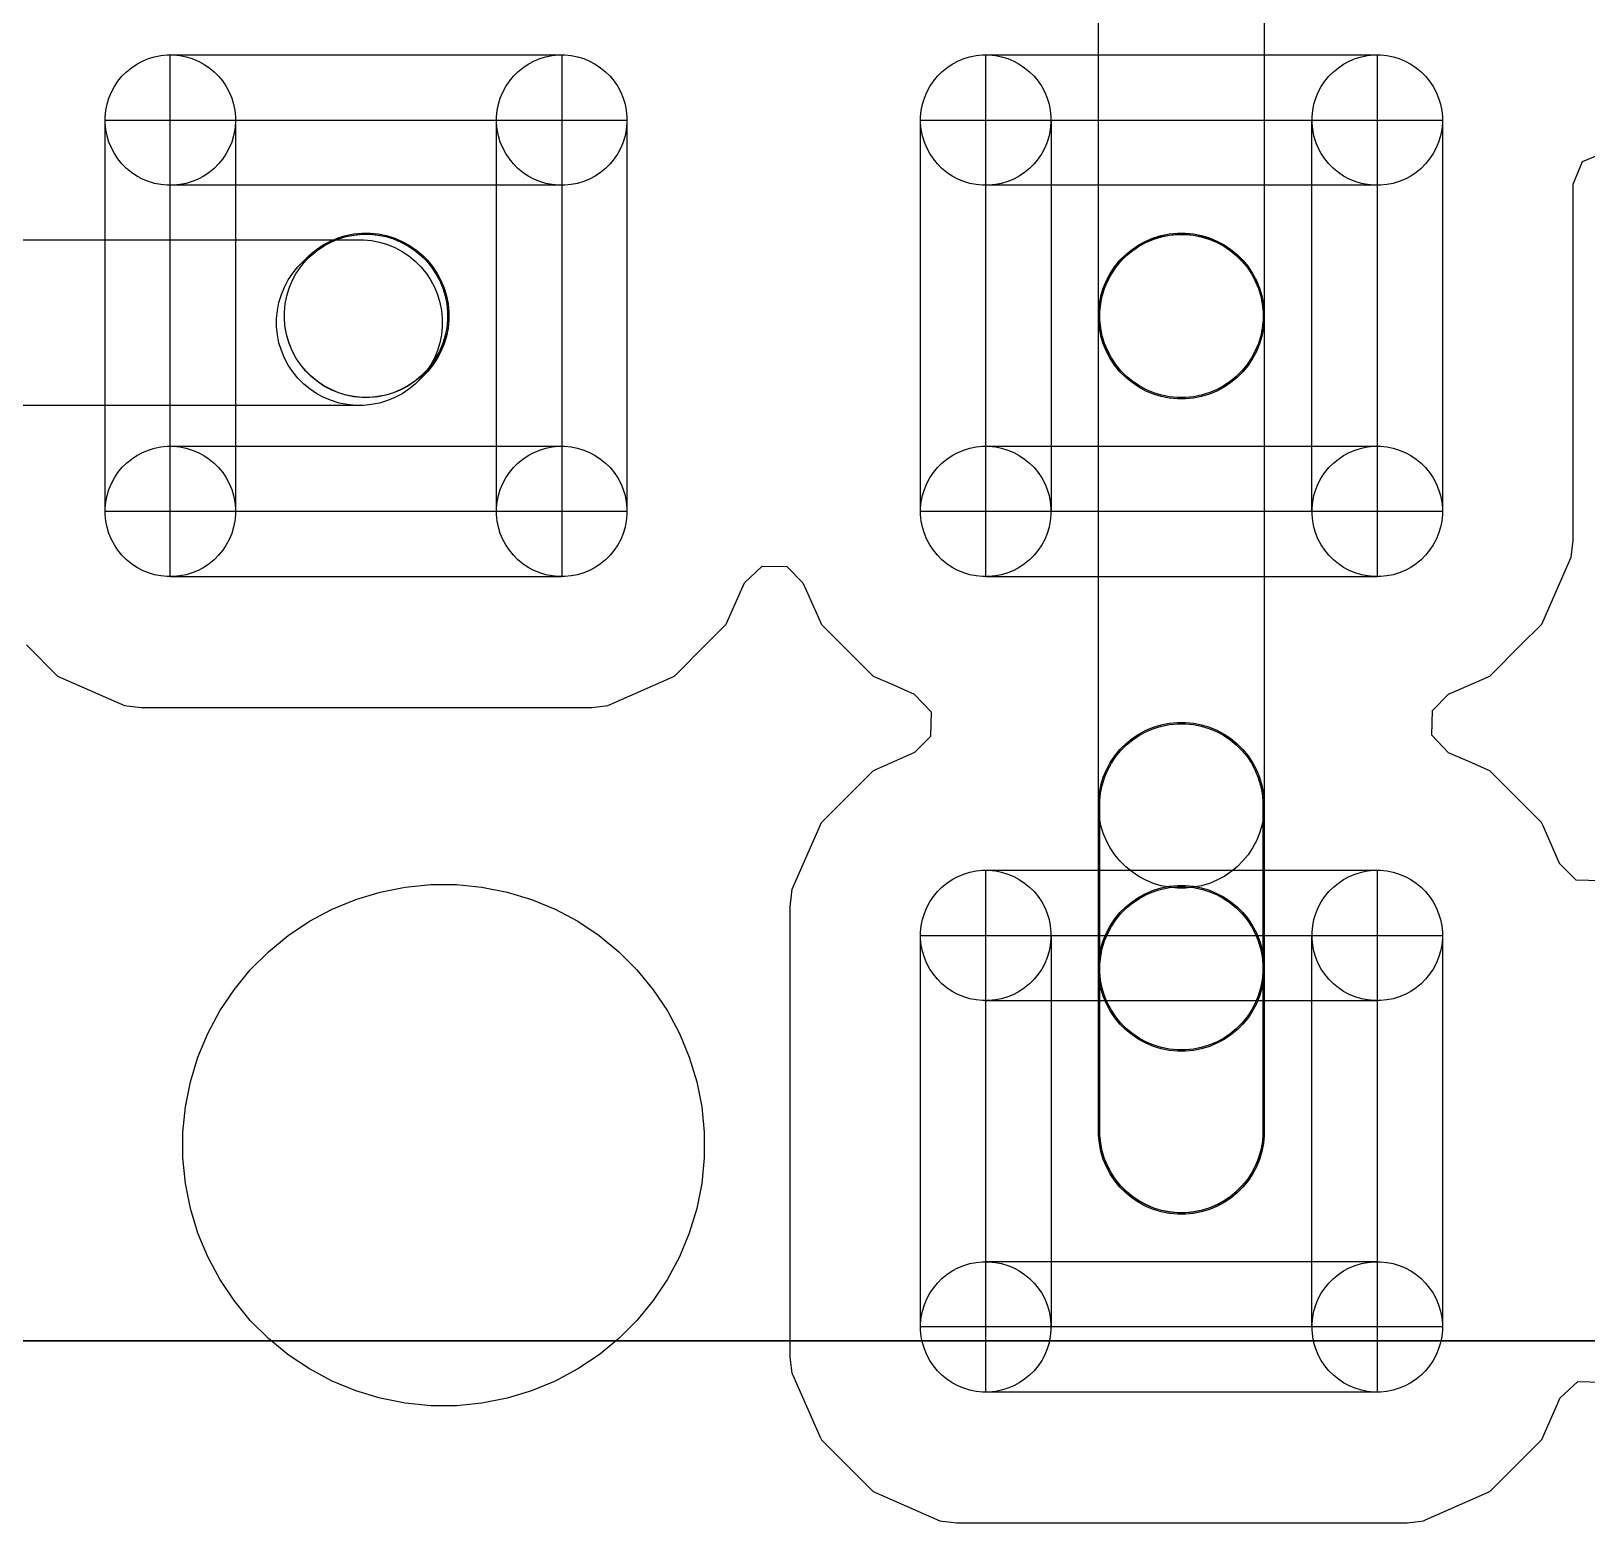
# Model space of a CAD drawing. Extents: x 125179 to 173800, y -108200 to -87800.
# Drawn here: x 142368 to 144753, y -102979 to -100692 of the extents above; entities that cross this region are included whole.
import ezdxf

# ---------------------------------------------------------------- set-up
doc = ezdxf.new("R2010")
doc.units = 0
doc.layers.add('L2D0_Cu1', color=1, linetype='CONTINUOUS')
doc.layers.add('L4D0_Cu2', color=2, linetype='CONTINUOUS')

msp = doc.modelspace()

# ---------------------------------------------------------------- linework, layer by layer
at = {"layer": 'L2D0_Cu1'}
for points in [[(144258, -100372.761), (144258, -101135.239), (144256.777, -101147.657), (144254.343, -101159.896), (144250.72, -101171.837), (144245.945, -101183.365), (144240.063, -101194.37), (144233.13, -101204.745), (144225.214, -101214.391), (144216.391, -101223.214), (144206.745, -101231.13), (144196.37, -101238.063), (144185.365, -101243.945), (144173.837, -101248.72), (144161.896, -101252.343), (144149.657, -101254.777), (144137.239, -101256), (144124.761, -101256), (144112.343, -101254.777), (144100.104, -101252.343), (144088.163, -101248.72), (144076.635, -101243.945), (144065.63, -101238.063), (144055.255, -101231.13), (144045.609, -101223.214), (144036.786, -101214.391), (144028.87, -101204.745), (144021.937, -101194.37), (144016.055, -101183.365), (144011.28, -101171.837), (144007.657, -101159.896), (144005.223, -101147.657), (144004, -101135.239), (144004, -100372.761)], [(144773.791, -101994.95), (144736.299, -101994.067), (144711.331, -101969.142), (144711.297, -101969.064), (144694.224, -101930.627), (144684.876, -101909.582), (144684.875, -101909.581), (144683.039, -101905.447), (144679.838, -101902.252), (144679.837, -101902.25), (144607.323, -101829.863), (144603.813, -101826.359), (144572.677, -101812.594), (144540.636, -101798.428), (144514.75, -101771.291), (144515.633, -101733.799), (144540.558, -101708.831), (144600.118, -101682.376), (144600.119, -101682.375), (144604.253, -101680.539), (144607.448, -101677.338), (144607.45, -101677.337), (144650.431, -101634.28), (144683.341, -101601.313), (144728.606, -101498.927), (144731.6, -101473.246), (144731.6, -100927.009), (144745.952, -100892.361), (144780.6, -100878.009)], [(140990.761, -101012), (142877.239, -101012), (142889.657, -101013.223), (142901.896, -101015.657), (142913.837, -101019.28), (142925.365, -101024.055), (142936.37, -101029.937), (142946.745, -101036.87), (142956.391, -101044.786), (142965.214, -101053.609), (142973.13, -101063.255), (142980.063, -101073.63), (142985.945, -101084.635), (142990.72, -101096.163), (142994.343, -101108.104), (142996.777, -101120.343), (142998, -101132.761), (142998, -101145.239), (142996.777, -101157.657), (142994.343, -101169.896), (142990.72, -101181.837), (142985.945, -101193.365), (142980.063, -101204.37), (142973.13, -101214.745), (142965.214, -101224.391), (142956.391, -101233.214), (142946.745, -101241.13), (142936.37, -101248.063), (142925.365, -101253.945), (142913.837, -101258.72), (142901.896, -101262.343), (142889.657, -101264.777), (142877.239, -101266), (140990.761, -101266)], [(142360.672, -101633.209), (142408.387, -101680.841), (142510.773, -101726.106), (142514.429, -101726.532), (142514.432, -101726.533), (142523.824, -101727.628), (142536.454, -101729.1), (143225.746, -101729.1), (143227.171, -101728.93), (143227.178, -101728.93), (143248.3, -101726.416), (143248.301, -101726.416), (143251.946, -101725.982), (143255.301, -101724.492), (143255.304, -101724.491), (143350.118, -101682.376), (143350.119, -101682.375), (143354.253, -101680.539), (143357.448, -101677.338), (143357.45, -101677.337), (143400.431, -101634.28), (143433.341, -101601.313), (143447.106, -101570.177), (143461.272, -101538.136), (143488.409, -101512.25), (143525.901, -101513.133), (143550.869, -101538.058), (143558.276, -101554.733), (143577.127, -101597.173), (143579.161, -101601.753), (143582.362, -101604.948), (143582.363, -101604.95), (143610.672, -101633.209), (143658.387, -101680.841), (143689.523, -101694.606), (143721.564, -101708.772), (143747.45, -101735.909), (143746.567, -101773.401), (143721.642, -101798.369), (143662.082, -101824.824), (143662.081, -101824.825), (143657.947, -101826.661), (143654.752, -101829.862), (143654.75, -101829.863), (143625.165, -101859.5), (143578.859, -101905.887), (143533.594, -102008.273), (143533.168, -102011.929), (143533.167, -102011.932), (143532.072, -102021.324), (143530.6, -102033.954), (143530.6, -102723.246), (143530.77, -102724.671), (143530.77, -102724.678), (143531.778, -102733.148), (143533.718, -102749.446), (143535.208, -102752.801), (143535.209, -102752.804), (143577.324, -102847.618), (143579.161, -102851.753), (143582.362, -102854.948), (143582.363, -102854.95), (143588.055, -102860.632), (143658.387, -102930.841), (143760.773, -102976.106), (143764.429, -102976.532), (143764.432, -102976.533), (143773.824, -102977.628), (143786.454, -102979.1), (144475.746, -102979.1), (144477.171, -102978.93), (144477.178, -102978.93), (144498.3, -102976.416), (144498.301, -102976.416), (144501.946, -102975.982), (144505.301, -102974.492), (144505.304, -102974.491), (144600.118, -102932.376), (144600.119, -102932.375), (144604.253, -102930.539), (144607.448, -102927.338), (144607.45, -102927.337), (144674.038, -102860.632), (144683.341, -102851.313), (144707.952, -102795.645), (144711.272, -102788.136), (144738.409, -102762.25), (144775.901, -102763.133)]]:
    msp.add_lwpolyline(points, dxfattribs=at)
for points in [[(142576.193, -100928.48), (142566.427, -100927.518), (142556.802, -100925.603), (142547.411, -100922.754), (142538.344, -100918.999), (142529.69, -100914.373), (142521.53, -100908.921), (142513.944, -100902.695), (142507.005, -100895.756), (142500.779, -100888.17), (142495.327, -100880.01), (142490.701, -100871.356), (142486.946, -100862.289), (142484.097, -100852.898), (142482.182, -100843.273), (142481.22, -100833.507), (142481.22, -100823.693), (142482.182, -100813.927), (142484.097, -100804.302), (142486.946, -100794.911), (142490.701, -100785.844), (142495.327, -100777.19), (142500.779, -100769.03), (142507.005, -100761.444), (142513.944, -100754.505), (142521.53, -100748.279), (142529.69, -100742.827), (142538.344, -100738.201), (142547.411, -100734.446), (142556.802, -100731.597), (142566.427, -100729.682), (142576.193, -100728.72), (142586.007, -100728.72), (142595.773, -100729.682), (142605.398, -100731.597), (142614.789, -100734.446), (142623.856, -100738.201), (142632.51, -100742.827), (142640.67, -100748.279), (142648.256, -100754.505), (142655.195, -100761.444), (142661.421, -100769.03), (142666.873, -100777.19), (142671.499, -100785.844), (142675.254, -100794.911), (142678.103, -100804.302), (142680.018, -100813.927), (142680.98, -100823.693), (142680.98, -100833.507), (142680.018, -100843.273), (142678.103, -100852.898), (142675.254, -100862.289), (142671.499, -100871.356), (142666.873, -100880.01), (142661.421, -100888.17), (142655.195, -100895.756), (142648.256, -100902.695), (142640.67, -100908.921), (142632.51, -100914.373), (142623.856, -100918.999), (142614.789, -100922.754), (142605.398, -100925.603), (142595.773, -100927.518), (142586.007, -100928.48)], [(142581.1, -100928.6), (142581.1, -100728.6), (143181.1, -100728.6), (143181.1, -100928.6)], [(143176.193, -100928.48), (143166.427, -100927.518), (143156.802, -100925.603), (143147.411, -100922.754), (143138.344, -100918.999), (143129.69, -100914.373), (143121.53, -100908.921), (143113.944, -100902.695), (143107.005, -100895.756), (143100.779, -100888.17), (143095.327, -100880.01), (143090.701, -100871.356), (143086.946, -100862.289), (143084.097, -100852.898), (143082.182, -100843.273), (143081.22, -100833.507), (143081.22, -100823.693), (143082.182, -100813.927), (143084.097, -100804.302), (143086.946, -100794.911), (143090.701, -100785.844), (143095.327, -100777.19), (143100.779, -100769.03), (143107.005, -100761.444), (143113.944, -100754.505), (143121.53, -100748.279), (143129.69, -100742.827), (143138.344, -100738.201), (143147.411, -100734.446), (143156.802, -100731.597), (143166.427, -100729.682), (143176.193, -100728.72), (143186.007, -100728.72), (143195.773, -100729.682), (143205.398, -100731.597), (143214.789, -100734.446), (143223.856, -100738.201), (143232.51, -100742.827), (143240.67, -100748.279), (143248.256, -100754.505), (143255.195, -100761.444), (143261.421, -100769.03), (143266.873, -100777.19), (143271.499, -100785.844), (143275.254, -100794.911), (143278.103, -100804.302), (143280.018, -100813.927), (143280.98, -100823.693), (143280.98, -100833.507), (143280.018, -100843.273), (143278.103, -100852.898), (143275.254, -100862.289), (143271.499, -100871.356), (143266.873, -100880.01), (143261.421, -100888.17), (143255.195, -100895.756), (143248.256, -100902.695), (143240.67, -100908.921), (143232.51, -100914.373), (143223.856, -100918.999), (143214.789, -100922.754), (143205.398, -100925.603), (143195.773, -100927.518), (143186.007, -100928.48)], [(143826.193, -100928.48), (143816.427, -100927.518), (143806.802, -100925.603), (143797.411, -100922.754), (143788.344, -100918.999), (143779.69, -100914.373), (143771.53, -100908.921), (143763.944, -100902.695), (143757.005, -100895.756), (143750.779, -100888.17), (143745.327, -100880.01), (143740.701, -100871.356), (143736.946, -100862.289), (143734.097, -100852.898), (143732.182, -100843.273), (143731.22, -100833.507), (143731.22, -100823.693), (143732.182, -100813.927), (143734.097, -100804.302), (143736.946, -100794.911), (143740.701, -100785.844), (143745.327, -100777.19), (143750.779, -100769.03), (143757.005, -100761.444), (143763.944, -100754.505), (143771.53, -100748.279), (143779.69, -100742.827), (143788.344, -100738.201), (143797.411, -100734.446), (143806.802, -100731.597), (143816.427, -100729.682), (143826.193, -100728.72), (143836.007, -100728.72), (143845.773, -100729.682), (143855.398, -100731.597), (143864.789, -100734.446), (143873.856, -100738.201), (143882.51, -100742.827), (143890.67, -100748.279), (143898.256, -100754.505), (143905.195, -100761.444), (143911.421, -100769.03), (143916.873, -100777.19), (143921.499, -100785.844), (143925.254, -100794.911), (143928.103, -100804.302), (143930.018, -100813.927), (143930.98, -100823.693), (143930.98, -100833.507), (143930.018, -100843.273), (143928.103, -100852.898), (143925.254, -100862.289), (143921.499, -100871.356), (143916.873, -100880.01), (143911.421, -100888.17), (143905.195, -100895.756), (143898.256, -100902.695), (143890.67, -100908.921), (143882.51, -100914.373), (143873.856, -100918.999), (143864.789, -100922.754), (143855.398, -100925.603), (143845.773, -100927.518), (143836.007, -100928.48)], [(143831.1, -100928.6), (143831.1, -100728.6), (144431.1, -100728.6), (144431.1, -100928.6)], [(144426.193, -100928.48), (144416.427, -100927.518), (144406.802, -100925.603), (144397.411, -100922.754), (144388.344, -100918.999), (144379.69, -100914.373), (144371.53, -100908.921), (144363.944, -100902.695), (144357.005, -100895.756), (144350.779, -100888.17), (144345.327, -100880.01), (144340.701, -100871.356), (144336.946, -100862.289), (144334.097, -100852.898), (144332.182, -100843.273), (144331.22, -100833.507), (144331.22, -100823.693), (144332.182, -100813.927), (144334.097, -100804.302), (144336.946, -100794.911), (144340.701, -100785.844), (144345.327, -100777.19), (144350.779, -100769.03), (144357.005, -100761.444), (144363.944, -100754.505), (144371.53, -100748.279), (144379.69, -100742.827), (144388.344, -100738.201), (144397.411, -100734.446), (144406.802, -100731.597), (144416.427, -100729.682), (144426.193, -100728.72), (144436.007, -100728.72), (144445.773, -100729.682), (144455.398, -100731.597), (144464.789, -100734.446), (144473.856, -100738.201), (144482.51, -100742.827), (144490.67, -100748.279), (144498.256, -100754.505), (144505.195, -100761.444), (144511.421, -100769.03), (144516.873, -100777.19), (144521.499, -100785.844), (144525.254, -100794.911), (144528.103, -100804.302), (144530.018, -100813.927), (144530.98, -100823.693), (144530.98, -100833.507), (144530.018, -100843.273), (144528.103, -100852.898), (144525.254, -100862.289), (144521.499, -100871.356), (144516.873, -100880.01), (144511.421, -100888.17), (144505.195, -100895.756), (144498.256, -100902.695), (144490.67, -100908.921), (144482.51, -100914.373), (144473.856, -100918.999), (144464.789, -100922.754), (144455.398, -100925.603), (144445.773, -100927.518), (144436.007, -100928.48)], [(142481.1, -101428.6), (142481.1, -100828.6), (142681.1, -100828.6), (142681.1, -101428.6)], [(142581.1, -101428.6), (142581.1, -100828.6), (143181.1, -100828.6), (143181.1, -101428.6)], [(143081.1, -101428.6), (143081.1, -100828.6), (143281.1, -100828.6), (143281.1, -101428.6)], [(143731.1, -101428.6), (143731.1, -100828.6), (143931.1, -100828.6), (143931.1, -101428.6)], [(143831.1, -101428.6), (143831.1, -100828.6), (144431.1, -100828.6), (144431.1, -101428.6)], [(144331.1, -101428.6), (144331.1, -100828.6), (144531.1, -100828.6), (144531.1, -101428.6)], [(142864.761, -101266), (142852.343, -101264.777), (142840.104, -101262.343), (142828.163, -101258.72), (142816.635, -101253.945), (142805.63, -101248.063), (142795.255, -101241.13), (142785.609, -101233.214), (142776.786, -101224.391), (142768.87, -101214.745), (142761.937, -101204.37), (142756.055, -101193.365), (142751.28, -101181.837), (142747.657, -101169.896), (142745.223, -101157.657), (142744, -101145.239), (142744, -101132.761), (142745.223, -101120.343), (142747.657, -101108.104), (142751.28, -101096.163), (142756.055, -101084.635), (142761.937, -101073.63), (142768.87, -101063.255), (142776.786, -101053.609), (142795.609, -101034.786), (142805.255, -101026.87), (142815.63, -101019.937), (142826.635, -101014.055), (142838.163, -101009.28), (142850.104, -101005.657), (142862.343, -101003.223), (142874.761, -101002), (142887.239, -101002), (142899.657, -101003.223), (142911.896, -101005.657), (142923.837, -101009.28), (142935.365, -101014.055), (142946.37, -101019.937), (142956.745, -101026.87), (142966.391, -101034.786), (142975.214, -101043.609), (142983.13, -101053.255), (142990.063, -101063.63), (142995.945, -101074.635), (143000.72, -101086.163), (143004.343, -101098.104), (143006.777, -101110.343), (143008, -101122.761), (143008, -101135.239), (143006.777, -101147.657), (143004.343, -101159.896), (143000.72, -101171.837), (142995.945, -101183.365), (142990.063, -101194.37), (142983.13, -101204.745), (142975.214, -101214.391), (142956.391, -101233.214), (142946.745, -101241.13), (142936.37, -101248.063), (142925.365, -101253.945), (142913.837, -101258.72), (142901.896, -101262.343), (142889.657, -101264.777), (142877.239, -101266)], [(142874.859, -101253.7), (142862.637, -101252.496), (142850.591, -101250.1), (142838.838, -101246.535), (142827.491, -101241.835), (142816.66, -101236.045), (142806.448, -101229.222), (142796.954, -101221.431), (142788.269, -101212.746), (142780.478, -101203.252), (142773.655, -101193.04), (142767.865, -101182.209), (142763.165, -101170.862), (142759.6, -101159.109), (142757.204, -101147.063), (142756, -101134.841), (142756, -101122.559), (142757.204, -101110.337), (142759.6, -101098.291), (142763.165, -101086.538), (142767.865, -101075.191), (142773.655, -101064.36), (142780.478, -101054.148), (142788.269, -101044.654), (142797.054, -101035.869), (142806.548, -101028.078), (142816.76, -101021.255), (142827.591, -101015.465), (142838.938, -101010.765), (142850.691, -101007.2), (142862.737, -101004.804), (142874.959, -101003.6), (142887.241, -101003.6), (142899.463, -101004.804), (142911.509, -101007.2), (142923.262, -101010.765), (142934.609, -101015.465), (142945.44, -101021.255), (142955.652, -101028.078), (142965.146, -101035.869), (142973.831, -101044.554), (142981.622, -101054.048), (142988.445, -101064.26), (142994.235, -101075.091), (142998.935, -101086.438), (143002.5, -101098.191), (143004.896, -101110.237), (143006.1, -101122.459), (143006.1, -101134.741), (143004.896, -101146.963), (143002.5, -101159.009), (142998.935, -101170.762), (142994.235, -101182.109), (142988.445, -101192.94), (142981.622, -101203.152), (142973.831, -101212.646), (142965.046, -101221.431), (142955.552, -101229.222), (142945.34, -101236.045), (142934.509, -101241.835), (142923.162, -101246.535), (142911.409, -101250.1), (142899.363, -101252.496), (142887.141, -101253.7)], [(142874.859, -101254), (142862.637, -101252.796), (142850.591, -101250.4), (142838.838, -101246.835), (142827.491, -101242.135), (142816.66, -101236.345), (142806.448, -101229.522), (142796.954, -101221.731), (142788.269, -101213.046), (142780.478, -101203.552), (142773.655, -101193.34), (142767.865, -101182.509), (142763.165, -101171.162), (142759.6, -101159.409), (142757.204, -101147.363), (142756, -101135.141), (142756, -101122.559), (142757.204, -101110.337), (142759.6, -101098.291), (142763.165, -101086.538), (142767.865, -101075.191), (142773.655, -101064.36), (142780.478, -101054.148), (142788.269, -101044.654), (142796.954, -101035.969), (142806.448, -101028.178), (142816.66, -101021.355), (142827.491, -101015.565), (142838.838, -101010.865), (142850.591, -101007.3), (142862.637, -101004.904), (142874.859, -101003.7), (142887.141, -101003.7), (142899.363, -101004.904), (142911.409, -101007.3), (142923.162, -101010.865), (142934.509, -101015.565), (142945.34, -101021.355), (142955.552, -101028.178), (142965.046, -101035.969), (142973.731, -101044.654), (142981.522, -101054.148), (142988.345, -101064.36), (142994.135, -101075.191), (142998.835, -101086.538), (143002.4, -101098.291), (143004.796, -101110.337), (143006, -101122.559), (143006, -101135.141), (143004.796, -101147.363), (143002.4, -101159.409), (142998.835, -101171.162), (142994.135, -101182.509), (142988.345, -101193.34), (142981.522, -101203.552), (142973.731, -101213.046), (142965.046, -101221.731), (142955.552, -101229.522), (142945.34, -101236.345), (142934.509, -101242.135), (142923.162, -101246.835), (142911.409, -101250.4), (142899.363, -101252.796), (142887.141, -101254)], [(144124.761, -102006), (144112.343, -102004.777), (144100.104, -102002.343), (144088.163, -101998.72), (144076.635, -101993.945), (144065.63, -101988.063), (144055.255, -101981.13), (144045.609, -101973.214), (144036.786, -101964.391), (144028.87, -101954.745), (144021.937, -101944.37), (144016.055, -101933.365), (144011.28, -101921.837), (144007.657, -101909.896), (144005.223, -101897.657), (144004, -101885.239), (144004, -101122.761), (144005.223, -101110.343), (144007.657, -101098.104), (144011.28, -101086.163), (144016.055, -101074.635), (144021.937, -101063.63), (144028.87, -101053.255), (144036.786, -101043.609), (144045.609, -101034.786), (144055.255, -101026.87), (144065.63, -101019.937), (144076.635, -101014.055), (144088.163, -101009.28), (144100.104, -101005.657), (144112.343, -101003.223), (144124.761, -101002), (144137.239, -101002), (144149.657, -101003.223), (144161.896, -101005.657), (144173.837, -101009.28), (144185.365, -101014.055), (144196.37, -101019.937), (144206.745, -101026.87), (144216.391, -101034.786), (144225.214, -101043.609), (144233.13, -101053.255), (144240.063, -101063.63), (144245.945, -101074.635), (144250.72, -101086.163), (144254.343, -101098.104), (144256.777, -101110.343), (144258, -101122.761), (144258, -101885.239), (144256.777, -101897.657), (144254.343, -101909.896), (144250.72, -101921.837), (144245.945, -101933.365), (144240.063, -101944.37), (144233.13, -101954.745), (144225.214, -101964.391), (144216.391, -101973.214), (144206.745, -101981.13), (144196.37, -101988.063), (144185.365, -101993.945), (144173.837, -101998.72), (144161.896, -102002.343), (144149.657, -102004.777), (144137.239, -102006)], [(144124.859, -101254), (144112.637, -101252.796), (144100.591, -101250.4), (144088.838, -101246.835), (144077.491, -101242.135), (144066.66, -101236.345), (144056.448, -101229.522), (144046.954, -101221.731), (144038.269, -101213.046), (144030.478, -101203.552), (144023.655, -101193.34), (144017.865, -101182.509), (144013.165, -101171.162), (144009.6, -101159.409), (144007.204, -101147.363), (144006, -101135.141), (144006, -101122.859), (144007.204, -101110.637), (144009.6, -101098.591), (144013.165, -101086.838), (144017.865, -101075.491), (144023.655, -101064.66), (144030.478, -101054.448), (144038.269, -101044.954), (144047.054, -101036.169), (144056.548, -101028.378), (144066.76, -101021.555), (144077.591, -101015.765), (144088.938, -101011.065), (144100.691, -101007.5), (144112.737, -101005.104), (144124.959, -101003.9), (144137.241, -101003.9), (144149.463, -101005.104), (144161.509, -101007.5), (144173.262, -101011.065), (144184.609, -101015.765), (144195.44, -101021.555), (144205.652, -101028.378), (144215.146, -101036.169), (144223.831, -101044.854), (144231.622, -101054.348), (144238.445, -101064.56), (144244.235, -101075.391), (144248.935, -101086.738), (144252.5, -101098.491), (144254.896, -101110.537), (144256.1, -101122.759), (144256.1, -101135.041), (144254.896, -101147.263), (144252.5, -101159.309), (144248.935, -101171.062), (144244.235, -101182.409), (144238.445, -101193.24), (144231.622, -101203.452), (144223.831, -101212.946), (144215.046, -101221.731), (144205.552, -101229.522), (144195.34, -101236.345), (144184.509, -101242.135), (144173.162, -101246.835), (144161.409, -101250.4), (144149.363, -101252.796), (144137.141, -101254)], [(144124.959, -101253.9), (144112.737, -101252.696), (144100.691, -101250.3), (144088.938, -101246.735), (144077.591, -101242.035), (144066.76, -101236.245), (144056.548, -101229.422), (144047.054, -101221.631), (144038.369, -101212.946), (144030.578, -101203.452), (144023.755, -101193.24), (144017.965, -101182.409), (144013.265, -101171.062), (144009.7, -101159.309), (144007.304, -101147.263), (144006.1, -101135.041), (144006.1, -101122.459), (144007.304, -101110.237), (144009.7, -101098.191), (144013.265, -101086.438), (144017.965, -101075.091), (144023.755, -101064.26), (144030.578, -101054.048), (144038.369, -101044.554), (144047.054, -101035.869), (144056.548, -101028.078), (144066.76, -101021.255), (144077.591, -101015.465), (144088.938, -101010.765), (144100.691, -101007.2), (144112.737, -101004.804), (144124.959, -101003.6), (144137.241, -101003.6), (144149.463, -101004.804), (144161.509, -101007.2), (144173.262, -101010.765), (144184.609, -101015.465), (144195.44, -101021.255), (144205.652, -101028.078), (144215.146, -101035.869), (144223.831, -101044.554), (144231.622, -101054.048), (144238.445, -101064.26), (144244.235, -101075.091), (144248.935, -101086.438), (144252.5, -101098.191), (144254.896, -101110.237), (144256.1, -101122.459), (144256.1, -101135.041), (144254.896, -101147.263), (144252.5, -101159.309), (144248.935, -101171.062), (144244.235, -101182.409), (144238.445, -101193.24), (144231.622, -101203.452), (144223.831, -101212.946), (144215.146, -101221.631), (144205.652, -101229.422), (144195.44, -101236.245), (144184.609, -101242.035), (144173.262, -101246.735), (144161.509, -101250.3), (144149.463, -101252.696), (144137.241, -101253.9)], [(142576.193, -101528.48), (142566.427, -101527.518), (142556.802, -101525.603), (142547.411, -101522.754), (142538.344, -101518.999), (142529.69, -101514.373), (142521.53, -101508.921), (142513.944, -101502.695), (142507.005, -101495.756), (142500.779, -101488.17), (142495.327, -101480.01), (142490.701, -101471.356), (142486.946, -101462.289), (142484.097, -101452.898), (142482.182, -101443.273), (142481.22, -101433.507), (142481.22, -101423.693), (142482.182, -101413.927), (142484.097, -101404.302), (142486.946, -101394.911), (142490.701, -101385.844), (142495.327, -101377.19), (142500.779, -101369.03), (142507.005, -101361.444), (142513.944, -101354.505), (142521.53, -101348.279), (142529.69, -101342.827), (142538.344, -101338.201), (142547.411, -101334.446), (142556.802, -101331.597), (142566.427, -101329.682), (142576.193, -101328.72), (142586.007, -101328.72), (142595.773, -101329.682), (142605.398, -101331.597), (142614.789, -101334.446), (142623.856, -101338.201), (142632.51, -101342.827), (142640.67, -101348.279), (142648.256, -101354.505), (142655.195, -101361.444), (142661.421, -101369.03), (142666.873, -101377.19), (142671.499, -101385.844), (142675.254, -101394.911), (142678.103, -101404.302), (142680.018, -101413.927), (142680.98, -101423.693), (142680.98, -101433.507), (142680.018, -101443.273), (142678.103, -101452.898), (142675.254, -101462.289), (142671.499, -101471.356), (142666.873, -101480.01), (142661.421, -101488.17), (142655.195, -101495.756), (142648.256, -101502.695), (142640.67, -101508.921), (142632.51, -101514.373), (142623.856, -101518.999), (142614.789, -101522.754), (142605.398, -101525.603), (142595.773, -101527.518), (142586.007, -101528.48)], [(142581.1, -101528.6), (142581.1, -101328.6), (143181.1, -101328.6), (143181.1, -101528.6)], [(143176.193, -101528.48), (143166.427, -101527.518), (143156.802, -101525.603), (143147.411, -101522.754), (143138.344, -101518.999), (143129.69, -101514.373), (143121.53, -101508.921), (143113.944, -101502.695), (143107.005, -101495.756), (143100.779, -101488.17), (143095.327, -101480.01), (143090.701, -101471.356), (143086.946, -101462.289), (143084.097, -101452.898), (143082.182, -101443.273), (143081.22, -101433.507), (143081.22, -101423.693), (143082.182, -101413.927), (143084.097, -101404.302), (143086.946, -101394.911), (143090.701, -101385.844), (143095.327, -101377.19), (143100.779, -101369.03), (143107.005, -101361.444), (143113.944, -101354.505), (143121.53, -101348.279), (143129.69, -101342.827), (143138.344, -101338.201), (143147.411, -101334.446), (143156.802, -101331.597), (143166.427, -101329.682), (143176.193, -101328.72), (143186.007, -101328.72), (143195.773, -101329.682), (143205.398, -101331.597), (143214.789, -101334.446), (143223.856, -101338.201), (143232.51, -101342.827), (143240.67, -101348.279), (143248.256, -101354.505), (143255.195, -101361.444), (143261.421, -101369.03), (143266.873, -101377.19), (143271.499, -101385.844), (143275.254, -101394.911), (143278.103, -101404.302), (143280.018, -101413.927), (143280.98, -101423.693), (143280.98, -101433.507), (143280.018, -101443.273), (143278.103, -101452.898), (143275.254, -101462.289), (143271.499, -101471.356), (143266.873, -101480.01), (143261.421, -101488.17), (143255.195, -101495.756), (143248.256, -101502.695), (143240.67, -101508.921), (143232.51, -101514.373), (143223.856, -101518.999), (143214.789, -101522.754), (143205.398, -101525.603), (143195.773, -101527.518), (143186.007, -101528.48)], [(143826.193, -101528.48), (143816.427, -101527.518), (143806.802, -101525.603), (143797.411, -101522.754), (143788.344, -101518.999), (143779.69, -101514.373), (143771.53, -101508.921), (143763.944, -101502.695), (143757.005, -101495.756), (143750.779, -101488.17), (143745.327, -101480.01), (143740.701, -101471.356), (143736.946, -101462.289), (143734.097, -101452.898), (143732.182, -101443.273), (143731.22, -101433.507), (143731.22, -101423.693), (143732.182, -101413.927), (143734.097, -101404.302), (143736.946, -101394.911), (143740.701, -101385.844), (143745.327, -101377.19), (143750.779, -101369.03), (143757.005, -101361.444), (143763.944, -101354.505), (143771.53, -101348.279), (143779.69, -101342.827), (143788.344, -101338.201), (143797.411, -101334.446), (143806.802, -101331.597), (143816.427, -101329.682), (143826.193, -101328.72), (143836.007, -101328.72), (143845.773, -101329.682), (143855.398, -101331.597), (143864.789, -101334.446), (143873.856, -101338.201), (143882.51, -101342.827), (143890.67, -101348.279), (143898.256, -101354.505), (143905.195, -101361.444), (143911.421, -101369.03), (143916.873, -101377.19), (143921.499, -101385.844), (143925.254, -101394.911), (143928.103, -101404.302), (143930.018, -101413.927), (143930.98, -101423.693), (143930.98, -101433.507), (143930.018, -101443.273), (143928.103, -101452.898), (143925.254, -101462.289), (143921.499, -101471.356), (143916.873, -101480.01), (143911.421, -101488.17), (143905.195, -101495.756), (143898.256, -101502.695), (143890.67, -101508.921), (143882.51, -101514.373), (143873.856, -101518.999), (143864.789, -101522.754), (143855.398, -101525.603), (143845.773, -101527.518), (143836.007, -101528.48)], [(143831.1, -101528.6), (143831.1, -101328.6), (144431.1, -101328.6), (144431.1, -101528.6)], [(144426.193, -101528.48), (144416.427, -101527.518), (144406.802, -101525.603), (144397.411, -101522.754), (144388.344, -101518.999), (144379.69, -101514.373), (144371.53, -101508.921), (144363.944, -101502.695), (144357.005, -101495.756), (144350.779, -101488.17), (144345.327, -101480.01), (144340.701, -101471.356), (144336.946, -101462.289), (144334.097, -101452.898), (144332.182, -101443.273), (144331.22, -101433.507), (144331.22, -101423.693), (144332.182, -101413.927), (144334.097, -101404.302), (144336.946, -101394.911), (144340.701, -101385.844), (144345.327, -101377.19), (144350.779, -101369.03), (144357.005, -101361.444), (144363.944, -101354.505), (144371.53, -101348.279), (144379.69, -101342.827), (144388.344, -101338.201), (144397.411, -101334.446), (144406.802, -101331.597), (144416.427, -101329.682), (144426.193, -101328.72), (144436.007, -101328.72), (144445.773, -101329.682), (144455.398, -101331.597), (144464.789, -101334.446), (144473.856, -101338.201), (144482.51, -101342.827), (144490.67, -101348.279), (144498.256, -101354.505), (144505.195, -101361.444), (144511.421, -101369.03), (144516.873, -101377.19), (144521.499, -101385.844), (144525.254, -101394.911), (144528.103, -101404.302), (144530.018, -101413.927), (144530.98, -101423.693), (144530.98, -101433.507), (144530.018, -101443.273), (144528.103, -101452.898), (144525.254, -101462.289), (144521.499, -101471.356), (144516.873, -101480.01), (144511.421, -101488.17), (144505.195, -101495.756), (144498.256, -101502.695), (144490.67, -101508.921), (144482.51, -101514.373), (144473.856, -101518.999), (144464.789, -101522.754), (144455.398, -101525.603), (144445.773, -101527.518), (144436.007, -101528.48)], [(144124.761, -102256), (144112.343, -102254.777), (144100.104, -102252.343), (144088.163, -102248.72), (144076.635, -102243.945), (144065.63, -102238.063), (144055.255, -102231.13), (144045.609, -102223.214), (144036.786, -102214.391), (144028.87, -102204.745), (144021.937, -102194.37), (144016.055, -102183.365), (144011.28, -102171.837), (144007.657, -102159.896), (144005.223, -102147.657), (144004, -102135.239), (144004, -101872.761), (144005.223, -101860.343), (144007.657, -101848.104), (144011.28, -101836.163), (144016.055, -101824.635), (144021.937, -101813.63), (144028.87, -101803.255), (144036.786, -101793.609), (144045.609, -101784.786), (144055.255, -101776.87), (144065.63, -101769.937), (144076.635, -101764.055), (144088.163, -101759.28), (144100.104, -101755.657), (144112.343, -101753.223), (144124.761, -101752), (144137.239, -101752), (144149.657, -101753.223), (144161.896, -101755.657), (144173.837, -101759.28), (144185.365, -101764.055), (144196.37, -101769.937), (144206.745, -101776.87), (144216.391, -101784.786), (144225.214, -101793.609), (144233.13, -101803.255), (144240.063, -101813.63), (144245.945, -101824.635), (144250.72, -101836.163), (144254.343, -101848.104), (144256.777, -101860.343), (144258, -101872.761), (144258, -102135.239), (144256.777, -102147.657), (144254.343, -102159.896), (144250.72, -102171.837), (144245.945, -102183.365), (144240.063, -102194.37), (144233.13, -102204.745), (144225.214, -102214.391), (144216.391, -102223.214), (144206.745, -102231.13), (144196.37, -102238.063), (144185.365, -102243.945), (144173.837, -102248.72), (144161.896, -102252.343), (144149.657, -102254.777), (144137.239, -102256)], [(144124.859, -102254), (144112.637, -102252.796), (144100.591, -102250.4), (144088.838, -102246.835), (144077.491, -102242.135), (144066.66, -102236.345), (144056.448, -102229.522), (144046.954, -102221.731), (144038.269, -102213.046), (144030.478, -102203.552), (144023.655, -102193.34), (144017.865, -102182.509), (144013.165, -102171.162), (144009.6, -102159.409), (144007.204, -102147.363), (144006, -102135.141), (144006, -101872.859), (144007.204, -101860.637), (144009.6, -101848.591), (144013.165, -101836.838), (144017.865, -101825.491), (144023.655, -101814.66), (144030.478, -101804.448), (144038.269, -101794.954), (144046.954, -101786.269), (144056.448, -101778.478), (144066.66, -101771.655), (144077.491, -101765.865), (144088.838, -101761.165), (144100.591, -101757.6), (144112.637, -101755.204), (144124.859, -101754), (144137.141, -101754), (144149.363, -101755.204), (144161.409, -101757.6), (144173.162, -101761.165), (144184.509, -101765.865), (144195.34, -101771.655), (144205.552, -101778.478), (144215.046, -101786.269), (144223.731, -101794.954), (144231.522, -101804.448), (144238.345, -101814.66), (144244.135, -101825.491), (144248.835, -101836.838), (144252.4, -101848.591), (144254.796, -101860.637), (144256, -101872.859), (144256, -102135.141), (144254.796, -102147.363), (144252.4, -102159.409), (144248.835, -102171.162), (144244.135, -102182.509), (144238.345, -102193.34), (144231.522, -102203.552), (144223.731, -102213.046), (144215.046, -102221.731), (144205.552, -102229.522), (144195.34, -102236.345), (144184.509, -102242.135), (144173.162, -102246.835), (144161.409, -102250.4), (144149.363, -102252.796), (144137.141, -102254)], [(143826.193, -102178.48), (143816.427, -102177.518), (143806.802, -102175.603), (143797.411, -102172.754), (143788.344, -102168.999), (143779.69, -102164.373), (143771.53, -102158.921), (143763.944, -102152.695), (143757.005, -102145.756), (143750.779, -102138.17), (143745.327, -102130.01), (143740.701, -102121.356), (143736.946, -102112.289), (143734.097, -102102.898), (143732.182, -102093.273), (143731.22, -102083.507), (143731.22, -102073.693), (143732.182, -102063.927), (143734.097, -102054.302), (143736.946, -102044.911), (143740.701, -102035.844), (143745.327, -102027.19), (143750.779, -102019.03), (143757.005, -102011.444), (143763.944, -102004.505), (143771.53, -101998.279), (143779.69, -101992.827), (143788.344, -101988.201), (143797.411, -101984.446), (143806.802, -101981.597), (143816.427, -101979.682), (143826.193, -101978.72), (143836.007, -101978.72), (143845.773, -101979.682), (143855.398, -101981.597), (143864.789, -101984.446), (143873.856, -101988.201), (143882.51, -101992.827), (143890.67, -101998.279), (143898.256, -102004.505), (143905.195, -102011.444), (143911.421, -102019.03), (143916.873, -102027.19), (143921.499, -102035.844), (143925.254, -102044.911), (143928.103, -102054.302), (143930.018, -102063.927), (143930.98, -102073.693), (143930.98, -102083.507), (143930.018, -102093.273), (143928.103, -102102.898), (143925.254, -102112.289), (143921.499, -102121.356), (143916.873, -102130.01), (143911.421, -102138.17), (143905.195, -102145.756), (143898.256, -102152.695), (143890.67, -102158.921), (143882.51, -102164.373), (143873.856, -102168.999), (143864.789, -102172.754), (143855.398, -102175.603), (143845.773, -102177.518), (143836.007, -102178.48)], [(143831.1, -102178.6), (143831.1, -101978.6), (144431.1, -101978.6), (144431.1, -102178.6)], [(144426.193, -102178.48), (144416.427, -102177.518), (144406.802, -102175.603), (144397.411, -102172.754), (144388.344, -102168.999), (144379.69, -102164.373), (144371.53, -102158.921), (144363.944, -102152.695), (144357.005, -102145.756), (144350.779, -102138.17), (144345.327, -102130.01), (144340.701, -102121.356), (144336.946, -102112.289), (144334.097, -102102.898), (144332.182, -102093.273), (144331.22, -102083.507), (144331.22, -102073.693), (144332.182, -102063.927), (144334.097, -102054.302), (144336.946, -102044.911), (144340.701, -102035.844), (144345.327, -102027.19), (144350.779, -102019.03), (144357.005, -102011.444), (144363.944, -102004.505), (144371.53, -101998.279), (144379.69, -101992.827), (144388.344, -101988.201), (144397.411, -101984.446), (144406.802, -101981.597), (144416.427, -101979.682), (144426.193, -101978.72), (144436.007, -101978.72), (144445.773, -101979.682), (144455.398, -101981.597), (144464.789, -101984.446), (144473.856, -101988.201), (144482.51, -101992.827), (144490.67, -101998.279), (144498.256, -102004.505), (144505.195, -102011.444), (144511.421, -102019.03), (144516.873, -102027.19), (144521.499, -102035.844), (144525.254, -102044.911), (144528.103, -102054.302), (144530.018, -102063.927), (144530.98, -102073.693), (144530.98, -102083.507), (144530.018, -102093.273), (144528.103, -102102.898), (144525.254, -102112.289), (144521.499, -102121.356), (144516.873, -102130.01), (144511.421, -102138.17), (144505.195, -102145.756), (144498.256, -102152.695), (144490.67, -102158.921), (144482.51, -102164.373), (144473.856, -102168.999), (144464.789, -102172.754), (144455.398, -102175.603), (144445.773, -102177.518), (144436.007, -102178.48)], [(142980.373, -102799.518), (142941.308, -102795.671), (142902.808, -102788.013), (142865.244, -102776.618), (142828.978, -102761.596), (142794.359, -102743.091), (142761.72, -102721.283), (142731.376, -102696.38), (142703.62, -102668.624), (142678.717, -102638.28), (142656.909, -102605.641), (142638.404, -102571.022), (142623.382, -102534.756), (142611.987, -102497.192), (142604.329, -102458.692), (142600.482, -102419.627), (142600.482, -102380.373), (142604.329, -102341.308), (142611.987, -102302.808), (142623.382, -102265.244), (142638.404, -102228.978), (142656.909, -102194.359), (142678.717, -102161.72), (142703.62, -102131.376), (142731.376, -102103.62), (142761.72, -102078.717), (142794.359, -102056.909), (142828.978, -102038.404), (142865.244, -102023.382), (142902.808, -102011.987), (142941.308, -102004.329), (142980.373, -102000.482), (143019.627, -102000.482), (143058.692, -102004.329), (143097.192, -102011.987), (143134.756, -102023.382), (143171.022, -102038.404), (143205.641, -102056.909), (143238.28, -102078.717), (143268.624, -102103.62), (143296.38, -102131.376), (143321.283, -102161.72), (143343.091, -102194.359), (143361.596, -102228.978), (143376.618, -102265.244), (143388.013, -102302.808), (143395.671, -102341.308), (143399.518, -102380.373), (143399.518, -102419.627), (143395.671, -102458.692), (143388.013, -102497.192), (143376.618, -102534.756), (143361.596, -102571.022), (143343.091, -102605.641), (143321.283, -102638.28), (143296.38, -102668.624), (143268.624, -102696.38), (143238.28, -102721.283), (143205.641, -102743.091), (143171.022, -102761.596), (143134.756, -102776.618), (143097.192, -102788.013), (143058.692, -102795.671), (143019.627, -102799.518)], [(144124.761, -102506), (144112.343, -102504.777), (144100.104, -102502.343), (144088.163, -102498.72), (144076.635, -102493.945), (144065.63, -102488.063), (144055.255, -102481.13), (144045.609, -102473.214), (144036.786, -102464.391), (144028.87, -102454.745), (144021.937, -102444.37), (144016.055, -102433.365), (144011.28, -102421.837), (144007.657, -102409.896), (144005.223, -102397.657), (144004, -102385.239), (144004, -102122.761), (144005.223, -102110.343), (144007.657, -102098.104), (144011.28, -102086.163), (144016.055, -102074.635), (144021.937, -102063.63), (144028.87, -102053.255), (144036.786, -102043.609), (144045.609, -102034.786), (144055.255, -102026.87), (144065.63, -102019.937), (144076.635, -102014.055), (144088.163, -102009.28), (144100.104, -102005.657), (144112.343, -102003.223), (144124.761, -102002), (144137.239, -102002), (144149.657, -102003.223), (144161.896, -102005.657), (144173.837, -102009.28), (144185.365, -102014.055), (144196.37, -102019.937), (144206.745, -102026.87), (144216.391, -102034.786), (144225.214, -102043.609), (144233.13, -102053.255), (144240.063, -102063.63), (144245.945, -102074.635), (144250.72, -102086.163), (144254.343, -102098.104), (144256.777, -102110.343), (144258, -102122.761), (144258, -102385.239), (144256.777, -102397.657), (144254.343, -102409.896), (144250.72, -102421.837), (144245.945, -102433.365), (144240.063, -102444.37), (144233.13, -102454.745), (144225.214, -102464.391), (144216.391, -102473.214), (144206.745, -102481.13), (144196.37, -102488.063), (144185.365, -102493.945), (144173.837, -102498.72), (144161.896, -102502.343), (144149.657, -102504.777), (144137.239, -102506)], [(144124.859, -102504), (144112.637, -102502.796), (144100.591, -102500.4), (144088.838, -102496.835), (144077.491, -102492.135), (144066.66, -102486.345), (144056.448, -102479.522), (144046.954, -102471.731), (144038.269, -102463.046), (144030.478, -102453.552), (144023.655, -102443.34), (144017.865, -102432.509), (144013.165, -102421.162), (144009.6, -102409.409), (144007.204, -102397.363), (144006, -102385.141), (144006, -102122.859), (144007.204, -102110.637), (144009.6, -102098.591), (144013.165, -102086.838), (144017.865, -102075.491), (144023.655, -102064.66), (144030.478, -102054.448), (144038.269, -102044.954), (144046.954, -102036.269), (144056.448, -102028.478), (144066.66, -102021.655), (144077.491, -102015.865), (144088.838, -102011.165), (144100.591, -102007.6), (144112.637, -102005.204), (144124.859, -102004), (144137.141, -102004), (144149.363, -102005.204), (144161.409, -102007.6), (144173.162, -102011.165), (144184.509, -102015.865), (144195.34, -102021.655), (144205.552, -102028.478), (144215.046, -102036.269), (144223.731, -102044.954), (144231.522, -102054.448), (144238.345, -102064.66), (144244.135, -102075.491), (144248.835, -102086.838), (144252.4, -102098.591), (144254.796, -102110.637), (144256, -102122.859), (144256, -102385.141), (144254.796, -102397.363), (144252.4, -102409.409), (144248.835, -102421.162), (144244.135, -102432.509), (144238.345, -102443.34), (144231.522, -102453.552), (144223.731, -102463.046), (144215.046, -102471.731), (144205.552, -102479.522), (144195.34, -102486.345), (144184.509, -102492.135), (144173.162, -102496.835), (144161.409, -102500.4), (144149.363, -102502.796), (144137.141, -102504)], [(144124.959, -102254.1), (144112.737, -102252.896), (144100.691, -102250.5), (144088.938, -102246.935), (144077.591, -102242.235), (144066.76, -102236.445), (144056.548, -102229.622), (144047.054, -102221.831), (144038.269, -102213.046), (144030.478, -102203.552), (144023.655, -102193.34), (144017.865, -102182.509), (144013.165, -102171.162), (144009.6, -102159.409), (144007.204, -102147.363), (144006, -102135.141), (144006, -102122.859), (144007.204, -102110.637), (144009.6, -102098.591), (144013.165, -102086.838), (144017.865, -102075.491), (144023.655, -102064.66), (144030.478, -102054.448), (144038.269, -102044.954), (144046.954, -102036.269), (144056.448, -102028.478), (144066.66, -102021.655), (144077.491, -102015.865), (144088.838, -102011.165), (144100.591, -102007.6), (144112.637, -102005.204), (144124.859, -102004), (144137.141, -102004), (144149.363, -102005.204), (144161.409, -102007.6), (144173.162, -102011.165), (144184.509, -102015.865), (144195.34, -102021.655), (144205.552, -102028.478), (144215.046, -102036.269), (144223.831, -102045.054), (144231.622, -102054.548), (144238.445, -102064.76), (144244.235, -102075.591), (144248.935, -102086.938), (144252.5, -102098.691), (144254.896, -102110.737), (144256.1, -102122.959), (144256.1, -102135.241), (144254.896, -102147.463), (144252.5, -102159.509), (144248.935, -102171.262), (144244.235, -102182.609), (144238.445, -102193.44), (144231.622, -102203.652), (144223.831, -102213.146), (144215.146, -102221.831), (144205.652, -102229.622), (144195.44, -102236.445), (144184.609, -102242.235), (144173.262, -102246.935), (144161.509, -102250.5), (144149.463, -102252.896), (144137.241, -102254.1)], [(144124.959, -102503.6), (144112.737, -102502.396), (144100.691, -102500), (144088.938, -102496.435), (144077.591, -102491.735), (144066.76, -102485.945), (144056.548, -102479.122), (144047.054, -102471.331), (144038.369, -102462.646), (144030.578, -102453.152), (144023.755, -102442.94), (144017.965, -102432.109), (144013.265, -102420.762), (144009.7, -102409.009), (144007.304, -102396.963), (144006.1, -102384.741), (144006.1, -102122.959), (144007.304, -102110.737), (144009.7, -102098.691), (144013.265, -102086.938), (144017.965, -102075.591), (144023.755, -102064.76), (144030.578, -102054.548), (144038.369, -102045.054), (144047.054, -102036.369), (144056.548, -102028.578), (144066.76, -102021.755), (144077.591, -102015.965), (144088.938, -102011.265), (144100.691, -102007.7), (144112.737, -102005.304), (144124.959, -102004.1), (144137.241, -102004.1), (144149.463, -102005.304), (144161.509, -102007.7), (144173.262, -102011.265), (144184.609, -102015.965), (144195.44, -102021.755), (144205.652, -102028.578), (144215.146, -102036.369), (144223.831, -102045.054), (144231.622, -102054.548), (144238.445, -102064.76), (144244.235, -102075.591), (144248.935, -102086.938), (144252.5, -102098.691), (144254.896, -102110.737), (144256.1, -102122.959), (144256.1, -102384.741), (144254.896, -102396.963), (144252.5, -102409.009), (144248.935, -102420.762), (144244.235, -102432.109), (144238.445, -102442.94), (144231.622, -102453.152), (144223.831, -102462.646), (144215.146, -102471.331), (144205.652, -102479.122), (144195.44, -102485.945), (144184.609, -102491.735), (144173.262, -102496.435), (144161.509, -102500), (144149.463, -102502.396), (144137.241, -102503.6)], [(143731.1, -102678.6), (143731.1, -102078.6), (143931.1, -102078.6), (143931.1, -102678.6)], [(143831.1, -102678.6), (143831.1, -102078.6), (144431.1, -102078.6), (144431.1, -102678.6)], [(144331.1, -102678.6), (144331.1, -102078.6), (144531.1, -102078.6), (144531.1, -102678.6)], [(143826.193, -102778.48), (143816.427, -102777.518), (143806.802, -102775.603), (143797.411, -102772.754), (143788.344, -102768.999), (143779.69, -102764.373), (143771.53, -102758.921), (143763.944, -102752.695), (143757.005, -102745.756), (143750.779, -102738.17), (143745.327, -102730.01), (143740.701, -102721.356), (143736.946, -102712.289), (143734.097, -102702.898), (143732.182, -102693.273), (143731.22, -102683.507), (143731.22, -102673.693), (143732.182, -102663.927), (143734.097, -102654.302), (143736.946, -102644.911), (143740.701, -102635.844), (143745.327, -102627.19), (143750.779, -102619.03), (143757.005, -102611.444), (143763.944, -102604.505), (143771.53, -102598.279), (143779.69, -102592.827), (143788.344, -102588.201), (143797.411, -102584.446), (143806.802, -102581.597), (143816.427, -102579.682), (143826.193, -102578.72), (143836.007, -102578.72), (143845.773, -102579.682), (143855.398, -102581.597), (143864.789, -102584.446), (143873.856, -102588.201), (143882.51, -102592.827), (143890.67, -102598.279), (143898.256, -102604.505), (143905.195, -102611.444), (143911.421, -102619.03), (143916.873, -102627.19), (143921.499, -102635.844), (143925.254, -102644.911), (143928.103, -102654.302), (143930.018, -102663.927), (143930.98, -102673.693), (143930.98, -102683.507), (143930.018, -102693.273), (143928.103, -102702.898), (143925.254, -102712.289), (143921.499, -102721.356), (143916.873, -102730.01), (143911.421, -102738.17), (143905.195, -102745.756), (143898.256, -102752.695), (143890.67, -102758.921), (143882.51, -102764.373), (143873.856, -102768.999), (143864.789, -102772.754), (143855.398, -102775.603), (143845.773, -102777.518), (143836.007, -102778.48)], [(143831.1, -102778.6), (143831.1, -102578.6), (144431.1, -102578.6), (144431.1, -102778.6)], [(144426.193, -102778.48), (144416.427, -102777.518), (144406.802, -102775.603), (144397.411, -102772.754), (144388.344, -102768.999), (144379.69, -102764.373), (144371.53, -102758.921), (144363.944, -102752.695), (144357.005, -102745.756), (144350.779, -102738.17), (144345.327, -102730.01), (144340.701, -102721.356), (144336.946, -102712.289), (144334.097, -102702.898), (144332.182, -102693.273), (144331.22, -102683.507), (144331.22, -102673.693), (144332.182, -102663.927), (144334.097, -102654.302), (144336.946, -102644.911), (144340.701, -102635.844), (144345.327, -102627.19), (144350.779, -102619.03), (144357.005, -102611.444), (144363.944, -102604.505), (144371.53, -102598.279), (144379.69, -102592.827), (144388.344, -102588.201), (144397.411, -102584.446), (144406.802, -102581.597), (144416.427, -102579.682), (144426.193, -102578.72), (144436.007, -102578.72), (144445.773, -102579.682), (144455.398, -102581.597), (144464.789, -102584.446), (144473.856, -102588.201), (144482.51, -102592.827), (144490.67, -102598.279), (144498.256, -102604.505), (144505.195, -102611.444), (144511.421, -102619.03), (144516.873, -102627.19), (144521.499, -102635.844), (144525.254, -102644.911), (144528.103, -102654.302), (144530.018, -102663.927), (144530.98, -102673.693), (144530.98, -102683.507), (144530.018, -102693.273), (144528.103, -102702.898), (144525.254, -102712.289), (144521.499, -102721.356), (144516.873, -102730.01), (144511.421, -102738.17), (144505.195, -102745.756), (144498.256, -102752.695), (144490.67, -102758.921), (144482.51, -102764.373), (144473.856, -102768.999), (144464.789, -102772.754), (144455.398, -102775.603), (144445.773, -102777.518), (144436.007, -102778.48)]]:
    msp.add_lwpolyline(points, close=True, dxfattribs=at)
at = {"layer": 'L4D0_Cu2'}
msp.add_lwpolyline([(142980.373, -102799.518), (142941.308, -102795.671), (142902.808, -102788.013), (142865.244, -102776.618), (142828.978, -102761.596), (142794.359, -102743.091), (142761.72, -102721.283), (142731.376, -102696.38), (142703.62, -102668.624), (142678.717, -102638.28), (142656.909, -102605.641), (142638.404, -102571.022), (142623.382, -102534.756), (142611.987, -102497.192), (142604.329, -102458.692), (142600.482, -102419.627), (142600.482, -102380.373), (142604.329, -102341.308), (142611.987, -102302.808), (142623.382, -102265.244), (142638.404, -102228.978), (142656.909, -102194.359), (142678.717, -102161.72), (142703.62, -102131.376), (142731.376, -102103.62), (142761.72, -102078.717), (142794.359, -102056.909), (142828.978, -102038.404), (142865.244, -102023.382), (142902.808, -102011.987), (142941.308, -102004.329), (142980.373, -102000.482), (143019.627, -102000.482), (143058.692, -102004.329), (143097.192, -102011.987), (143134.756, -102023.382), (143171.022, -102038.404), (143205.641, -102056.909), (143238.28, -102078.717), (143268.624, -102103.62), (143296.38, -102131.376), (143321.283, -102161.72), (143343.091, -102194.359), (143361.596, -102228.978), (143376.618, -102265.244), (143388.013, -102302.808), (143395.671, -102341.308), (143399.518, -102380.373), (143399.518, -102419.627), (143395.671, -102458.692), (143388.013, -102497.192), (143376.618, -102534.756), (143361.596, -102571.022), (143343.091, -102605.641), (143321.283, -102638.28), (143296.38, -102668.624), (143268.624, -102696.38), (143238.28, -102721.283), (143205.641, -102743.091), (143171.022, -102761.596), (143134.756, -102776.618), (143097.192, -102788.013), (143058.692, -102795.671), (143019.627, -102799.518)], close=True, dxfattribs=at)
for points in [[(145616.71, -102700), (136078.3, -102700)], [(136078.3, -102700), (145616.71, -102700)], [(136100.5, -102700), (145594.318, -102700)], [(145594.318, -102700), (136100.5, -102700)]]:
    msp.add_lwpolyline(points, dxfattribs=at)

doc.saveas('drawing.dxf')
